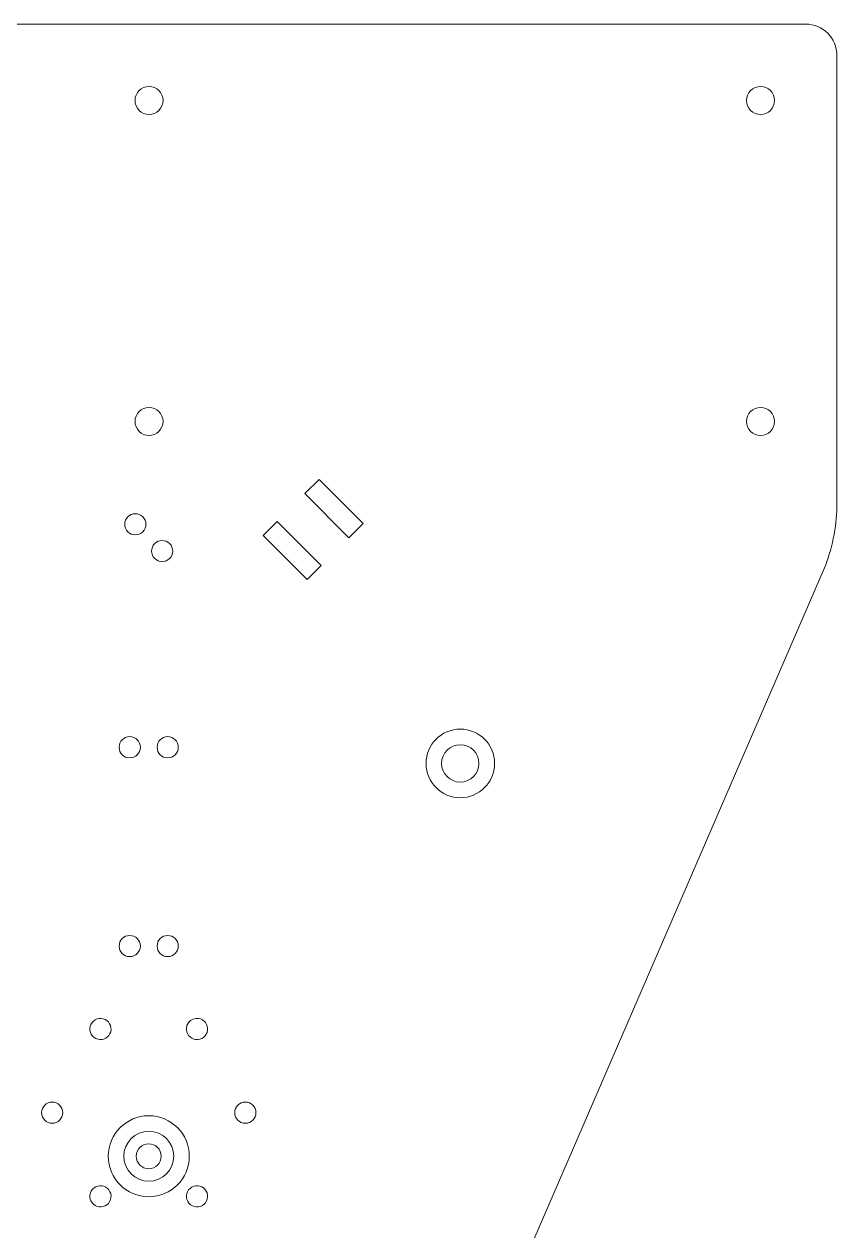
# Model space of a CAD drawing. Header units: inches. Extents: x -600 to 1443, y -822 to 226.
# Drawn here: x 297 to 666, y -346 to 203 of the extents above; entities that cross this region are included whole.
import ezdxf

# ---------------------------------------------------------------- set-up
doc = ezdxf.new("R2010")
doc.units = ezdxf.units.IN
doc.header["$MEASUREMENT"] = 0
doc.layers.add('Layer 1', color=7, linetype='Continuous')

# ---------------------------------------------------------------- blocks, each defined once
blk = doc.blocks.new('block 14')
at = {"layer": 'Layer 1', "color": 250, "lineweight": 18, "true_color": 0x1d1c1a}
for points in [[(333.66, -258.11), (331.36, -259.44), (328.41, -258.65), (327.08, -256.35), (325.75, -254.04), (326.54, -251.1), (328.84, -249.77), (331.15, -248.44), (334.09, -249.22), (335.42, -251.53), (336.75, -253.83), (335.96, -256.78), (333.66, -258.11)], [(372.78, -258.11), (370.48, -256.78), (369.69, -253.83), (371.02, -251.53), (372.35, -249.23), (375.29, -248.44), (377.6, -249.77), (379.9, -251.1), (380.69, -254.04), (379.36, -256.35), (378.03, -258.65), (375.08, -259.44), (372.78, -258.11)], [(304.46, -291.99), (304.46, -289.33), (306.62, -287.17), (309.28, -287.17), (311.94, -287.17), (314.1, -289.33), (314.1, -291.99), (314.1, -294.65), (311.94, -296.81), (309.28, -296.81), (306.62, -296.81), (304.46, -294.65), (304.46, -291.99)], [(392.34, -291.99), (392.34, -289.33), (394.5, -287.17), (397.16, -287.17), (399.82, -287.17), (401.98, -289.33), (401.98, -291.99), (401.98, -294.65), (399.82, -296.81), (397.16, -296.81), (394.5, -296.81), (392.34, -294.65), (392.34, -291.99)], [(334.79, -311.83), (334.79, -301.65), (343.04, -293.41), (353.22, -293.41), (363.4, -293.41), (371.65, -301.65), (371.65, -311.83), (371.65, -322), (363.4, -330.25), (353.22, -330.25), (343.04, -330.25), (334.79, -322), (334.79, -311.83)], [(341.88, -311.83), (341.88, -305.57), (346.96, -300.49), (353.22, -300.49), (359.48, -300.49), (364.56, -305.57), (364.56, -311.83), (364.56, -318.09), (359.48, -323.17), (353.22, -323.17), (346.96, -323.17), (341.88, -318.09), (341.88, -311.83)], [(347.55, -311.83), (347.55, -308.7), (350.09, -306.16), (353.22, -306.16), (356.35, -306.16), (358.89, -308.7), (358.89, -311.83), (358.89, -314.96), (356.35, -317.5), (353.22, -317.5), (350.09, -317.5), (347.55, -314.96), (347.55, -311.83)], [(328.84, -334.21), (326.54, -332.88), (325.75, -329.93), (327.08, -327.63), (328.41, -325.32), (331.36, -324.54), (333.66, -325.87), (335.96, -327.2), (336.75, -330.14), (335.42, -332.45), (334.09, -334.75), (331.15, -335.54), (328.84, -334.21)], [(377.6, -334.21), (375.29, -335.54), (372.35, -334.75), (371.02, -332.45), (369.69, -330.14), (370.48, -327.2), (372.78, -325.87), (375.08, -324.54), (378.03, -325.32), (379.36, -327.63), (380.69, -329.93), (379.9, -332.88), (377.6, -334.21)]]:
    blk.add_open_spline(points, degree=3, knots=[0, 0, 0, 0, 1, 1, 1, 2, 2, 2, 3, 3, 3, 4, 4, 4, 4], dxfattribs=at)
blk = doc.blocks.new('block 15')
at = {"layer": 'Layer 1', "color": 250, "lineweight": 18, "true_color": 0x1d1c1a}
for points in [[(339.76, -216.22), (339.76, -213.56), (341.92, -211.4), (344.58, -211.4), (347.24, -211.4), (349.4, -213.56), (349.4, -216.22), (349.4, -218.88), (347.24, -221.04), (344.58, -221.04), (341.92, -221.04), (339.76, -218.88), (339.76, -216.22)], [(357.04, -216.22), (357.04, -213.56), (359.2, -211.4), (361.86, -211.4), (364.52, -211.4), (366.68, -213.56), (366.68, -216.22), (366.68, -218.88), (364.52, -221.04), (361.86, -221.04), (359.2, -221.04), (357.04, -218.88), (357.04, -216.22)]]:
    blk.add_open_spline(points, degree=3, knots=[0, 0, 0, 0, 1, 1, 1, 2, 2, 2, 3, 3, 3, 4, 4, 4, 4], dxfattribs=at)
blk = doc.blocks.new('block 16')
at = {"layer": 'Layer 1', "color": 250, "lineweight": 18, "true_color": 0x1d1c1a}
for points in [[(339.76, -125.8), (339.76, -123.14), (341.92, -120.98), (344.58, -120.98), (347.24, -120.98), (349.4, -123.14), (349.4, -125.8), (349.4, -128.46), (347.24, -130.62), (344.58, -130.62), (341.92, -130.62), (339.76, -128.46), (339.76, -125.8)], [(357.04, -125.8), (357.04, -123.14), (359.2, -120.98), (361.86, -120.98), (364.52, -120.98), (366.68, -123.14), (366.68, -125.8), (366.68, -128.46), (364.52, -130.62), (361.86, -130.62), (359.2, -130.62), (357.04, -128.46), (357.04, -125.8)]]:
    blk.add_open_spline(points, degree=3, knots=[0, 0, 0, 0, 1, 1, 1, 2, 2, 2, 3, 3, 3, 4, 4, 4, 4], dxfattribs=at)
blk = doc.blocks.new('block 17')
at = {"layer": 'Layer 1', "color": 250, "lineweight": 18, "true_color": 0x1d1c1a}
for points in [[(343.7, -20.98), (345.58, -19.1), (348.63, -19.1), (350.51, -20.98), (352.4, -22.86), (352.4, -25.91), (350.51, -27.79), (348.63, -29.68), (345.58, -29.68), (343.7, -27.79), (341.82, -25.91), (341.82, -22.86), (343.7, -20.98)], [(355.92, -33.2), (357.8, -31.32), (360.85, -31.32), (362.73, -33.2), (364.62, -35.08), (364.62, -38.13), (362.73, -40.02), (360.85, -41.9), (357.8, -41.9), (355.92, -40.02), (354.04, -38.13), (354.04, -35.08), (355.92, -33.2)]]:
    blk.add_open_spline(points, degree=3, knots=[0, 0, 0, 0, 1, 1, 1, 2, 2, 2, 3, 3, 3, 4, 4, 4, 4], dxfattribs=at)

msp = doc.modelspace()

# ---------------------------------------------------------------- linework, layer by layer
at = {"layer": 'Layer 1', "color": 250, "lineweight": 18, "true_color": 0x1d1c1a}
for points in [[(430.69, -4.04), (450.73, -24.08), (444.31, -30.5), (424.27, -10.45), (430.69, -4.04)], [(411.65, -23.08), (431.69, -43.12), (425.27, -49.54), (405.23, -29.5), (411.65, -23.08)]]:
    msp.add_lwpolyline(points, dxfattribs=at)
at = {"layer": 'Layer 1', "color": 18, "lineweight": 18, "true_color": 0x010101}
for points, knots in [([(46.06, -44.18), (46.06, -44.18), (234.21, -479.28), (234.21, -479.28), (237.3, -486.43), (246.21, -492.29), (254.01, -492.29), (254.01, -492.29), (322.04, -492.29), (322.04, -492.29), (329.83, -492.29), (336.21, -485.91), (336.21, -478.11), (336.21, -478.11), (336.21, -478.11), (336.21, -478.11), (336.21, -478.11), (336.21, -463.94), (336.21, -463.94), (336.21, -454.55), (343.83, -446.93), (353.22, -446.93), (362.61, -446.93), (370.23, -454.55), (370.23, -463.94), (370.23, -463.94), (370.23, -478.11), (370.23, -478.11), (370.23, -478.11), (370.23, -478.11), (370.23, -478.11), (370.23, -485.91), (376.61, -492.29), (384.4, -492.29), (384.4, -492.29), (452.43, -492.29), (452.43, -492.29), (460.23, -492.29), (469.14, -486.43), (472.24, -479.28), (472.24, -479.28), (660.63, -44.17), (660.63, -44.17), (663.73, -37.02), (666.27, -24.79), (666.27, -17), (666.27, -17), (666.27, 188.9), (666.27, 188.9), (666.27, 196.69), (659.89, 203.07), (652.09, 203.07), (652.09, 203.07), (54.61, 203.07), (54.61, 203.07), (46.82, 203.07), (40.44, 196.69), (40.44, 188.9), (40.44, 188.9), (40.44, -17), (40.44, -17), (40.44, -24.79), (42.97, -37.02), (46.06, -44.18)], [0, 0, 0, 0, 1, 1, 1, 2, 2, 2, 3, 3, 3, 4, 4, 4, 5, 5, 5, 6, 6, 6, 7, 7, 7, 8, 8, 8, 9, 9, 9, 10, 10, 10, 11, 11, 11, 12, 12, 12, 13, 13, 13, 14, 14, 14, 15, 15, 15, 16, 16, 16, 17, 17, 17, 18, 18, 18, 19, 19, 19, 20, 20, 20, 21, 21, 21, 21]), ([(479.36, -133.16), (479.36, -124.55), (486.34, -117.57), (494.95, -117.57), (503.56, -117.57), (510.54, -124.55), (510.54, -133.16), (510.54, -141.77), (503.56, -148.75), (494.95, -148.75), (486.34, -148.75), (479.36, -141.77), (479.36, -133.16)], [0, 0, 0, 0, 1, 1, 1, 2, 2, 2, 3, 3, 3, 4, 4, 4, 4]), ([(486.45, -133.16), (486.45, -128.46), (490.25, -124.65), (494.95, -124.65), (499.65, -124.65), (503.45, -128.46), (503.45, -133.16), (503.45, -137.85), (499.65, -141.66), (494.95, -141.66), (490.25, -141.66), (486.45, -137.85), (486.45, -133.16)], [0, 0, 0, 0, 1, 1, 1, 2, 2, 2, 3, 3, 3, 4, 4, 4, 4])]:
    msp.add_open_spline(points, degree=3, knots=knots, dxfattribs=at)
at = {"layer": 'Layer 1', "color": 250, "lineweight": 18, "true_color": 0x1d1c1a}
for points in [[(346.98, 168.34), (346.98, 171.87), (349.83, 174.72), (353.35, 174.72), (356.88, 174.72), (359.73, 171.87), (359.73, 168.34), (359.73, 164.82), (356.88, 161.97), (353.35, 161.97), (349.83, 161.97), (346.98, 164.82), (346.98, 168.34)], [(625.16, 168.34), (625.16, 171.87), (628.02, 174.72), (631.54, 174.72), (635.06, 174.72), (637.92, 171.87), (637.92, 168.34), (637.92, 164.82), (635.06, 161.97), (631.54, 161.97), (628.02, 161.97), (625.16, 164.82), (625.16, 168.34)], [(346.98, 22.36), (346.98, 25.88), (349.83, 28.74), (353.35, 28.74), (356.88, 28.74), (359.73, 25.88), (359.73, 22.36), (359.73, 18.84), (356.88, 15.98), (353.35, 15.98), (349.83, 15.98), (346.98, 18.84), (346.98, 22.36)], [(625.16, 22.36), (625.16, 25.88), (628.02, 28.74), (631.54, 28.74), (635.06, 28.74), (637.92, 25.88), (637.92, 22.36), (637.92, 18.84), (635.06, 15.98), (631.54, 15.98), (628.02, 15.98), (625.16, 18.84), (625.16, 22.36)]]:
    msp.add_open_spline(points, degree=3, knots=[0, 0, 0, 0, 1, 1, 1, 2, 2, 2, 3, 3, 3, 4, 4, 4, 4], dxfattribs=at)

# ---------------------------------------------------------------- block references
at = {"layer": 'Layer 1'}
for name in ['block 17', 'block 16', 'block 15', 'block 14']:
    msp.add_blockref(name, (0, 0), dxfattribs=at)

doc.saveas('drawing.dxf')
